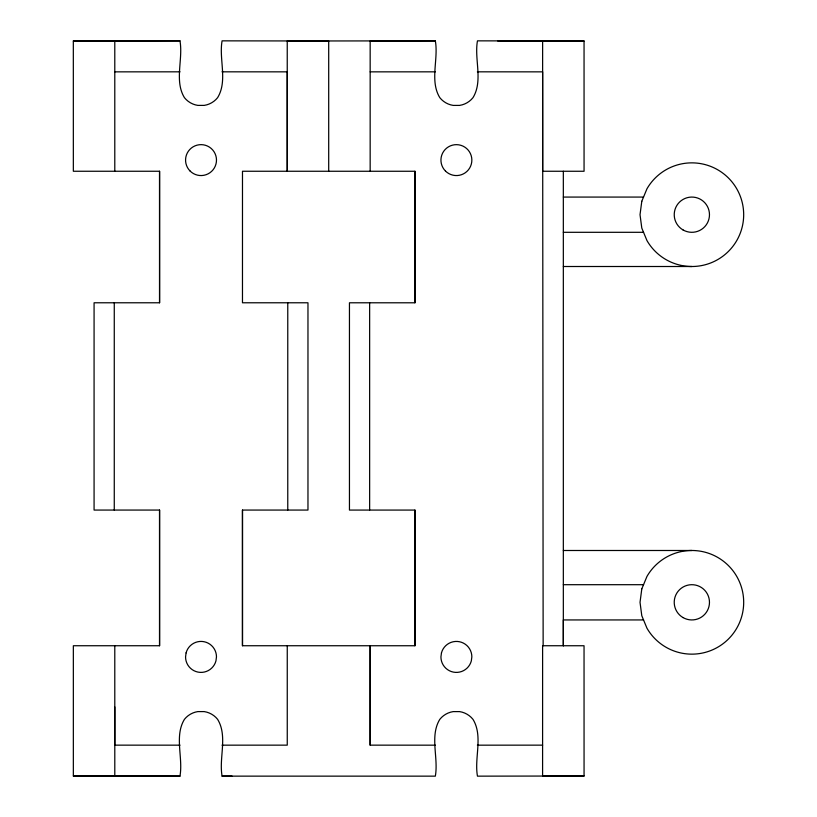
<?xml version="1.0" encoding="UTF-8"?>
<svg xmlns="http://www.w3.org/2000/svg" width="817" height="817" viewBox="0 0 817 817"><rect width="100%" height="100%" fill="white"/><g stroke="black" fill="none" stroke-linecap="round" stroke-linejoin="round"><path stroke-width="1.23" d="M114.788 645.736L114.799 775.997L179.965 776.14C183.263 757.716 174.164 736.127 184.438 719.328A21.232 21.232 0 0 1 197.826 711.597L204.219 711.597A21.232 21.232 0 0 1 217.608 719.328C227.882 736.127 218.782 757.716 222.081 776.14L435.338 776.15C438.637 757.716 429.528 736.127 439.812 719.338A21.232 21.232 0 0 1 453.2 711.607L459.593 711.607A21.232 21.232 0 0 1 472.982 719.338C483.255 736.127 474.156 757.727 477.455 776.15L584.063 775.997L584.043 645.747L542.611 645.736L542.59 776.007L584.063 775.997M179.965 776.14L73.346 775.997L73.346 645.736L159.56 645.736L159.56 510.063L94.078 510.063L94.078 302.78L159.57 302.78L159.56 171.253L73.346 171.253L73.326 40.993L179.965 40.85C183.263 59.284 174.164 80.873 184.438 97.662A21.232 21.232 0 0 0 197.826 105.393L204.219 105.393A21.232 21.232 0 0 0 217.608 97.662C227.882 80.873 218.782 59.273 222.081 40.85L328.7 40.993L328.7 171.253M242.475 645.736L242.475 510.063L307.968 510.063L307.968 302.78L242.475 302.78L242.486 171.253L414.934 171.264L414.934 302.79L349.451 302.79L349.451 510.074L414.934 510.074L414.934 645.747L242.475 645.736L242.475 510.063M370.162 171.264L370.162 41.003L435.338 40.86C438.637 59.284 429.528 80.873 439.812 97.672A21.232 21.232 0 0 0 453.2 105.403L459.593 105.403A21.232 21.232 0 0 0 472.982 97.672C483.255 80.873 474.146 59.284 477.455 40.85L584.053 41.003L584.063 171.264L542.621 171.253L542.631 40.973M370.162 745.145L370.162 645.747L370.162 745.145L435.4 745.175M414.934 645.747L414.934 510.074M414.934 302.79L414.934 171.264M114.788 171.253L114.788 40.952L179.965 40.85M542.611 745.145L477.383 745.175M542.631 645.747L543.142 645.747L542.631 71.855L477.383 71.825M73.346 40.993L114.788 40.952M435.338 40.86L287.237 40.993L287.257 171.253L287.257 71.845L222.02 71.825M222.081 776.14L232.048 776.119M114.788 71.855L180.026 71.825M370.162 71.855L435.4 71.835M563.332 197.071L643.541 197.071M563.332 232.304L643.541 232.304M563.332 266.505L691.856 266.505M563.332 550.495L691.856 550.495M563.332 584.696L643.541 584.696M643.541 619.94L563.332 619.94L563.332 645.747L563.332 171.264M222.02 745.165L287.257 745.145L287.257 645.726M180.026 745.165L114.788 745.145L114.788 706.909M73.346 775.997L114.799 775.997M584.063 41.003L497.614 40.891M369.641 302.79L369.641 510.074M287.768 302.78L287.768 510.063M159.56 171.253L159.57 302.78M159.56 510.063L159.56 645.736M114.268 302.78L114.268 510.063M186.092 652.885L185.561 656.888A15.452 15.452 0 0 0 215.954 660.892L216.474 656.888A15.452 15.452 0 0 0 186.092 652.885M441.466 652.895L440.935 656.899A15.452 15.452 0 0 0 471.327 660.902L471.848 656.899A15.452 15.452 0 0 0 441.466 652.895M641.794 201.278L640.028 214.687L641.794 228.096L646.972 240.596A51.818 51.818 0 0 0 725.169 254.383A51.818 51.818 0 0 0 725.169 174.991A51.818 51.818 0 0 0 646.972 188.778L641.794 201.278M641.794 588.904L640.028 602.323L641.794 615.732L646.972 628.232A51.818 51.818 0 0 0 725.169 642.019A51.818 51.818 0 0 0 725.169 562.617A51.818 51.818 0 0 0 646.972 576.404L641.794 588.904M683.043 229.945A17.617 17.617 0 0 0 709.473 214.687A17.617 17.617 0 0 0 683.043 199.43A17.617 17.617 0 0 0 683.043 229.945M683.043 617.581A17.617 17.617 0 0 0 709.473 602.323A17.617 17.617 0 0 0 683.043 587.055A17.617 17.617 0 0 0 683.043 617.581M445.469 171.039A15.452 15.452 0 0 0 471.327 164.105A15.452 15.452 0 0 0 452.393 145.181A15.452 15.452 0 0 0 445.469 171.039M190.095 171.029A15.452 15.452 0 0 0 215.954 164.105A15.452 15.452 0 0 0 197.02 145.171A15.452 15.452 0 0 0 190.095 171.029"/></g></svg>
